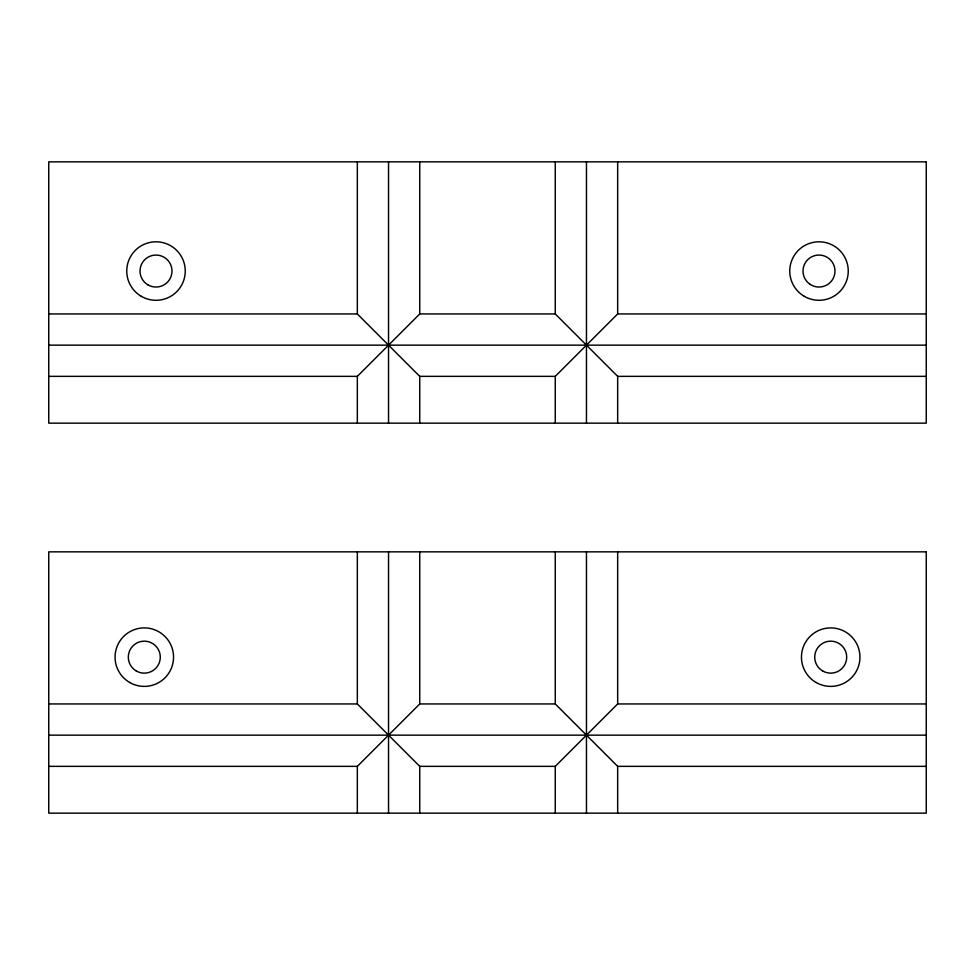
<?xml version="1.0" encoding="UTF-8"?>
<svg xmlns="http://www.w3.org/2000/svg" width="975" height="975" viewBox="0 0 975 975"><rect width="100%" height="100%" fill="white"/><g stroke="black" fill="none" stroke-linecap="round" stroke-linejoin="round"><path stroke-width="1.46" d="M48.75 376.35L357.337 376.35L419.737 313.95L419.737 161.85M48.75 313.95L357.337 313.95L419.737 376.35L555.263 376.35L617.663 313.95L926.25 313.95M48.75 766.35L357.337 766.35L419.737 703.95L419.737 551.85M48.75 703.95L357.337 703.95L419.737 766.35L555.263 766.35L617.663 703.95L926.25 703.95M419.737 313.95L555.263 313.95L617.663 376.35L926.25 376.35M48.75 345.15L926.25 345.15M419.737 703.95L555.263 703.95L617.663 766.35L926.25 766.35M48.75 735.15L926.25 735.15M617.663 161.85L617.663 313.95M617.663 376.35L617.663 423.15M617.663 551.85L617.663 703.95M617.663 766.35L617.663 813.15M586.462 161.85L586.462 423.15M586.462 551.85L586.462 813.15M555.263 161.85L555.263 313.95M555.263 376.35L555.263 423.15M555.263 551.85L555.263 703.95M555.263 766.35L555.263 813.15M419.737 376.35L419.737 423.15M419.737 766.35L419.737 813.15M388.538 161.85L388.538 423.15M388.538 551.85L388.538 813.15M357.337 161.85L357.337 313.95M357.337 376.35L357.337 423.15M357.337 551.85L357.337 703.95M357.337 766.35L357.337 813.15M926.25 161.85L48.75 161.85L48.75 423.15L926.25 423.15L926.25 161.85M926.25 551.85L48.75 551.85L48.75 813.15L926.25 813.15L926.25 551.85M810.115 284.347A15.99 15.99 0 0 0 834.953 272.098A15.99 15.99 0 0 0 811.931 256.705A15.99 15.99 0 0 0 810.115 284.347M804.375 296.376A29.25 29.25 0 0 0 848.25 271.05A29.25 29.25 0 0 0 804.375 245.724A29.25 29.25 0 0 0 804.375 296.376M148.005 284.895A15.99 15.99 0 0 0 171.99 271.05A15.99 15.99 0 0 0 148.005 257.205A15.99 15.99 0 0 0 148.005 284.895M141.375 296.376A29.25 29.25 0 0 0 185.25 271.05A29.25 29.25 0 0 0 141.375 245.724A29.25 29.25 0 0 0 141.375 296.376M822.705 670.995A15.99 15.99 0 0 0 846.69 657.15A15.99 15.99 0 0 0 822.705 643.305A15.99 15.99 0 0 0 822.705 670.995M816.075 682.476A29.25 29.25 0 0 0 859.95 657.15A29.25 29.25 0 0 0 816.075 631.824A29.25 29.25 0 0 0 816.075 682.476M136.305 670.995A15.99 15.99 0 0 0 160.29 657.15A15.99 15.99 0 0 0 136.305 643.305A15.99 15.99 0 0 0 136.305 670.995M129.675 682.476A29.25 29.25 0 0 0 173.55 657.15A29.25 29.25 0 0 0 129.675 631.824A29.25 29.25 0 0 0 129.675 682.476"/></g></svg>
